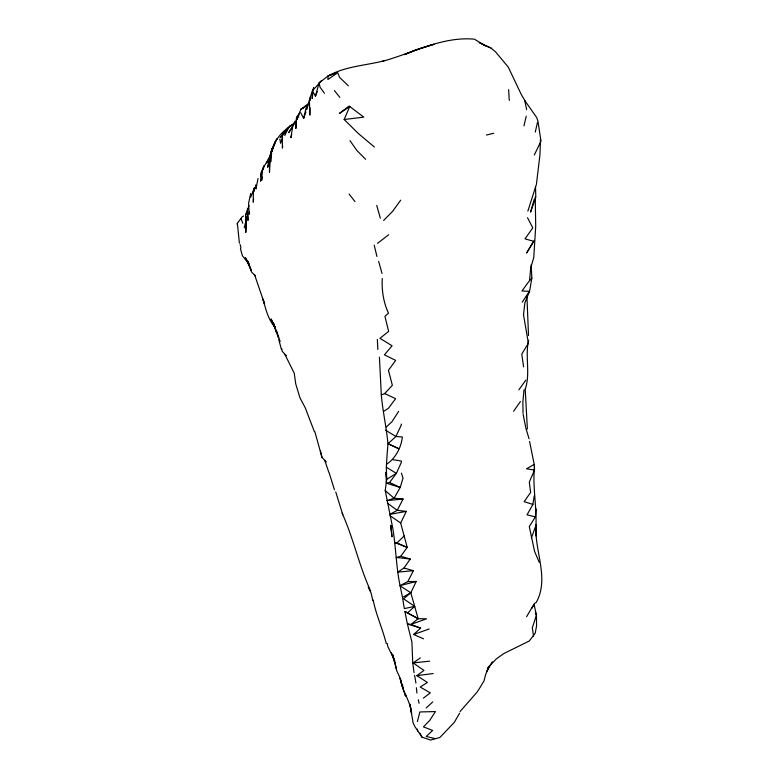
<?xml version="1.0" encoding="UTF-8"?>
<svg xmlns="http://www.w3.org/2000/svg" width="779" height="779" viewBox="0 0 779 779"><rect width="100%" height="100%" fill="white"/><g stroke="black" fill="none" stroke-linecap="round" stroke-linejoin="round"><path stroke-width="1.17" d="M260.527 181.4L261.14 172.334M245.93 217.244L245.784 232.473L246.505 218.548L244.226 227.828M382.255 278.541C381.642 290.363 383.443 302.359 388.478 313.139L384.943 316.342L388.653 331.435L379.948 338.3L392.09 345.808L384.407 354.825L395.683 360.414L388.448 370.268L392.363 385.323L384.651 393.58L381.321 394.953C382.713 411.37 386.462 427.223 387.932 443.494M416.22 581.485L400.075 585.623L407.807 581.611L416.22 581.485L410.806 592.741L402.48 597.425L400.075 585.623C396.073 566.82 396.005 547.228 392.743 528.084L385.235 490.575L386.725 479.309L386.326 467.186L387.036 455.374L387.981 443.728L395.917 436.503L401.428 424.721L401.156 424.039M534.482 467.283C532.515 486.495 536.614 505.269 536.01 524.413L536.001 524.91C534.121 550.704 549.847 578.456 536.127 602.595M270.556 156.452L271.404 153.19L269.904 156.267L269.476 172.12L269.904 156.267L272.747 147.708L269.904 156.267L267.713 167.329L269.982 158.624M310.052 107.823L309.847 115.097L309.39 100.209M310.256 100.54L310.363 96.908L313.713 87.647L313.226 90.13M535.231 196.99L535.709 226.309L533.751 257.615L530.723 267.781L529.545 280.586L521.979 290.957L529.36 291.346L522.251 302.135M246.505 216.65L246.252 223.592L245.619 215.413L248.949 205.637M312.437 90.744L315.437 96.129L319.127 82.886L321.746 80.558L312.437 90.744L312.165 98.534L312.769 93.733M540.509 139.013L539.944 154.865L536.478 183.766M237.293 224.556L237.342 223.3L242.211 216.786L243.515 216.026M296.575 117.249L295.864 128.35L296.575 117.249L300.178 112.41M534.297 155.011L540.977 141.262L537.977 121.242L536.731 117.619L524.744 100.452L521.054 94.016L508.259 67.091L495.59 51.901L490.906 47.967L485.239 45.727L474.411 39.174C442.131 36.233 412.997 53.04 382.723 61.22L383.95 60.85C365.273 65.592 345.263 66.254 328.115 75.943L327.871 79.526L337.735 72.7L339.576 77.394L348.417 85.856M253.564 198.626L253.263 202.219L253.35 191.167L254.47 187.856L254.168 191.449M539.204 562.224L534.589 551.435L529.292 526.575L535.407 516.905L536.137 509.018M271.53 153.541L270.722 161.759C269.368 146.101 279.651 132.187 292.748 124.708M271.754 151.194L271.988 148.847L270.508 154.408M528.61 340.296C524.91 356.392 530.48 372.8 525.445 388.624M282.709 145.829L282.407 148.088L282.28 134.991L290.314 125.877L294.579 122.975M524.024 389.821L522.875 401.847L523.03 413.289M262.182 177.008L261.656 180.358L262.494 168.975L270.43 155.907M263.399 169.17L263.925 165.81L260.537 175.898M531.181 264.782L531.833 278.21L529.593 291.142L524.9 302.758L523.488 314.667L528.396 343.198L521.774 354.075L523.585 366.812M294.929 121.349L292.904 125.244L290.888 137.756L291.755 134.475M535.407 516.905L527.052 514.841L532.875 504.422L534.219 496.048M249.601 211.995L249.222 214.264L248.598 203.163L250.711 193.435M258.044 178.527L255.901 188.917L255.687 184.925M535.27 132.089L537.461 122.449M301.064 113.247L303.625 118.437L306.488 106.022L306.809 109.625L310.363 96.908M523.975 125.877L526.224 116.207M417.388 721.636L419.871 711.957L435.412 711.568L429.784 720.351L423.435 726.875L432.657 730.439L426.21 736.476L434.867 738.531M527.86 211.128L536.322 184.623M534.238 199.317L530.567 212.151L535.816 197.262L535.475 186.434M245.619 215.413L246.67 212.024M535.377 611.953L536.429 615.303L532.31 627.777L533.547 636.17M303.625 118.437L305.933 111.884M282.553 137.766L280.596 143.268L279.865 139.042M283.722 134.465L284.501 132.264L286.448 130.921M531.405 537.948L535.962 525.299M250.77 197.145L254.47 187.856M315.437 96.129L317.238 91.679M296.186 120.911L300.879 109.323L309.01 103.13M275.191 143.015L271.306 152.363L275.065 141.71L276.925 138.866L276.058 140.941M344.143 119.518L349.761 106.509L349.148 106.022L339.303 113.51L349.761 106.509L363.764 117.142L344.143 119.518L358.506 133.657L374.348 146.997M529.593 441.489L534.209 464.459L534.511 470.088L529.311 482.113L530.626 492.416L524.15 501.666L532.875 504.422M271.404 153.19L266.778 162.986L270.751 156.092M284.793 135.478L288.405 127.931L290.314 125.877L293.556 124.572M288.103 128.564L288.405 127.931L282.28 134.991L290.314 125.877L293.459 124.659M407.807 581.611L413.396 570.676L397.845 572.127L403.941 568.037L410.29 559.02L396.277 557.482L400.747 556.294L407.203 547.394L400.688 523.04L406.307 511.375L397.261 510.333L387.319 503.068M403.084 499.018L386.92 500.615L394.077 498.229L403.084 499.018L397.261 510.333L389.86 514.374L406.307 511.375M296.721 119.869L298.902 115.691M386.881 464.07C395.635 458.169 401.263 447.37 402.344 436.961L395.917 436.503L385.605 430.183M492.279 661.79L486.914 671.138L489.339 666.172L496.32 658.907L503.721 653.61L529.282 641L535.192 633.249L536.565 625.956L536.429 613.833M459.639 713.155L454.264 722.415L439.862 737.499L430.544 740.05L421.984 737.158L415.041 726.826L413.133 722.961L409.929 704.245L411.604 713.447C410.426 700.818 401.779 690.681 400.26 678.042L402.772 687.808L402.733 685.501M269.904 156.267L271.735 153.171M526.575 616.715L534.034 604.134L536.429 615.303M531.784 608.409L535.222 602.81M534.345 240.448L526.565 253.039L533.664 241.324L525.007 238.832L532.807 227.867L527.51 217.701M398.624 411.4L391.954 421.741L386.384 426.892M261.325 172.052L263.136 169.413M513.595 411.283L520.382 401.555M292.505 127.22L288.629 132.693L294.959 122.439L292.904 125.244M518.843 389.851L525.825 380.142M400.698 200.154L392.616 211.323L383.648 220.467M385.956 472.571L386.423 483.165L389.558 482.503L396.355 473.389L401.428 462.19L401.351 461.032L392.674 459.668M460.019 711.587L477.099 692.073L479.299 688.694L484.071 680.768L485.609 674.546L489.339 666.172L487.625 667.72M285.796 131.602L280.128 137.61L283.556 134.319M529.545 280.586L531.833 278.21M396.969 542.924L407.203 547.394L394.739 542.544L396.969 542.924L404.204 535.952M423.513 638.819L413.698 634.486L420.602 628.108L410.961 624.427L407.378 623.95L404.885 611.476L418.167 618.692L426.532 618.808L410.961 624.427L418.167 618.692L410.806 592.741L400.231 585.974M426.152 707.984L432.744 701.898M407.68 612.781L414.71 606.354L403.619 598.856L410.806 592.741M388.663 234.742L377.513 243.369M335.905 73.06L328.115 75.943L319.127 82.886L320.013 87.121L324.444 93.266M423.377 698.159L430.31 692.891L420.183 687.049L427.408 682.462L416.892 675.646L423.951 670.417L413.152 662.88L420.339 657.895M383.589 411.458L388.497 408.186L395.605 398.682L384.651 393.58M303.82 107.521L300.879 109.323L303.907 107.541M305.787 106.314L307.754 105.107M534.209 464.459L526.507 468.792L534.511 470.088M536.01 524.413L536.049 535.952M328.115 75.943L335.915 73.119M413.698 634.486L429.18 628.974M402.772 688.12L405.265 695.589L405.976 695.345M486.447 135.04L493.74 133.248M414.71 606.354L404.33 608.613L402.646 598.447M416.892 675.646L433.202 673.523M413.152 662.88L429.687 661.176M403.941 568.037L413.396 570.676M400.747 556.294L410.29 559.02M386.423 483.165L400.202 487.479L403.016 478.248L401.448 473.096M420.602 628.108L407.378 623.95L411.916 642.081L412.714 662.413M387.981 443.728L398.926 448.792L388.146 443.689M490.906 47.967L479.251 42.533L485.239 45.727M389.558 482.503L400.202 487.479L394.077 498.229L385.235 490.575M404.885 611.476L418.167 618.692M386.326 467.186L396.355 473.389L386.725 479.309L385.936 472.395M390.045 515.659L400.688 523.04M405.265 695.589L406.015 696.241M326.343 461.957L324.862 460.632L328.894 472.571M314.843 431.654L322 457.487L325.291 460.72M365.653 159.325L356.782 150.376L350.014 140.668M251.529 271.988L255.6 276.204M275.24 327.56C268.112 319.692 265.727 308.981 262.922 299.048L264.617 304.083L254.441 274.364M334.386 90.578L339.829 97.346M248.637 263.692L242.386 255.707L240.438 248.637M349.119 194.059L354.99 201.605M342.108 513.157C353.52 538.377 359.109 566.031 370.697 591.086M248.939 263.477L245.356 257.722L251.081 270.06M419.92 733.136L421.984 737.158M368.204 587.181L371.203 593.335L372.761 600.453M394.758 660.816L387.825 646.619L387.192 643.464M275.182 327.384L271.092 318.932L276.642 332.506L273.41 322.925L278.298 337.765M251.12 269.962L247.595 260.994L251.364 271.501M314.356 431.615L305.241 407.768L299.934 397.767L295.767 384.008L294.248 373.229L284.958 354.572L286.175 355.701L282.086 351.105L281.949 348.943M280.148 341.397L276.487 330.588M241.13 218.704L242.785 223.291M391.418 652.656L395.469 664.292L392.577 654.487L396.501 669.862M335.749 491.997L342.818 514.812M329.283 473.243L334.415 489.65M386.248 643.542C382.625 628.828 376.033 614.797 373.18 600.034M525.708 427.729L529.048 438.743M402.772 687.808L399.296 676.182L396.774 670.875L395.693 665.383M376.734 205.471L380.337 218.149M378.652 261.432L382.031 273.4M278.736 339.42L281.297 349.011M374.212 245.239L376.948 256.457M240.156 244.587L240.984 248.043M320.422 450.856L322 457.487M418.274 699.737L419.073 703.291M524.744 100.452L526.653 109.712M523.147 414.379L525.572 426.746M239.406 243.136L237.342 223.3M414.603 675.344L415.928 683.086M412.753 662.88L414.048 672.725M417.427 729.105L417.671 731.004M381.321 394.953L379.422 357.162M390.756 525.601L391.993 536.828L390.795 525.319M416.385 687.721L416.911 693.067M525.182 388.487L527.354 429.025M508.619 89.643L509.271 100.452M247.459 210.174L247.995 220.438L247.44 208.626M377.348 339.391L377.854 349.479M528.513 335.515L526.955 296.887M415.071 50.158L404.418 54.647L419.453 48.726L434.02 44.276L415.071 50.158"/></g></svg>
